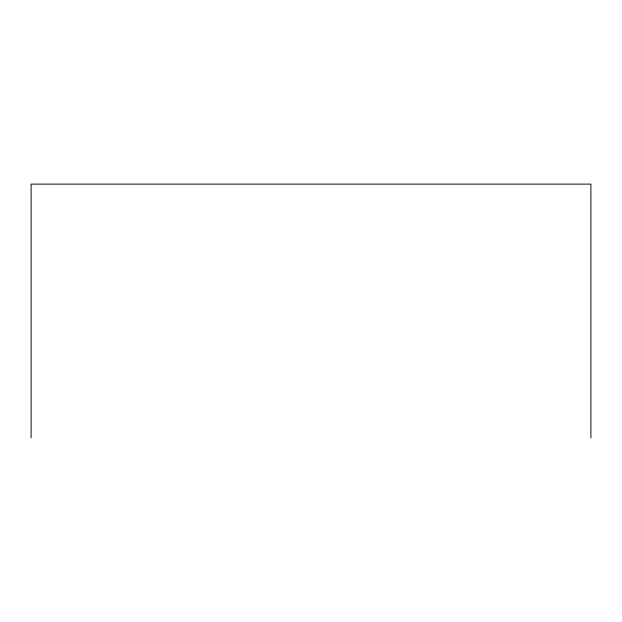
<?xml version="1.0" encoding="UTF-8"?>
<svg xmlns="http://www.w3.org/2000/svg" width="622" height="622" viewBox="0 0 622 622"><rect width="100%" height="100%" fill="white"/><g stroke="black" fill="none" stroke-linecap="round" stroke-linejoin="round"><path stroke-width="0.93" d="M590.9 437.88L590.9 184.12L31.1 184.12L31.1 437.88"/></g></svg>
